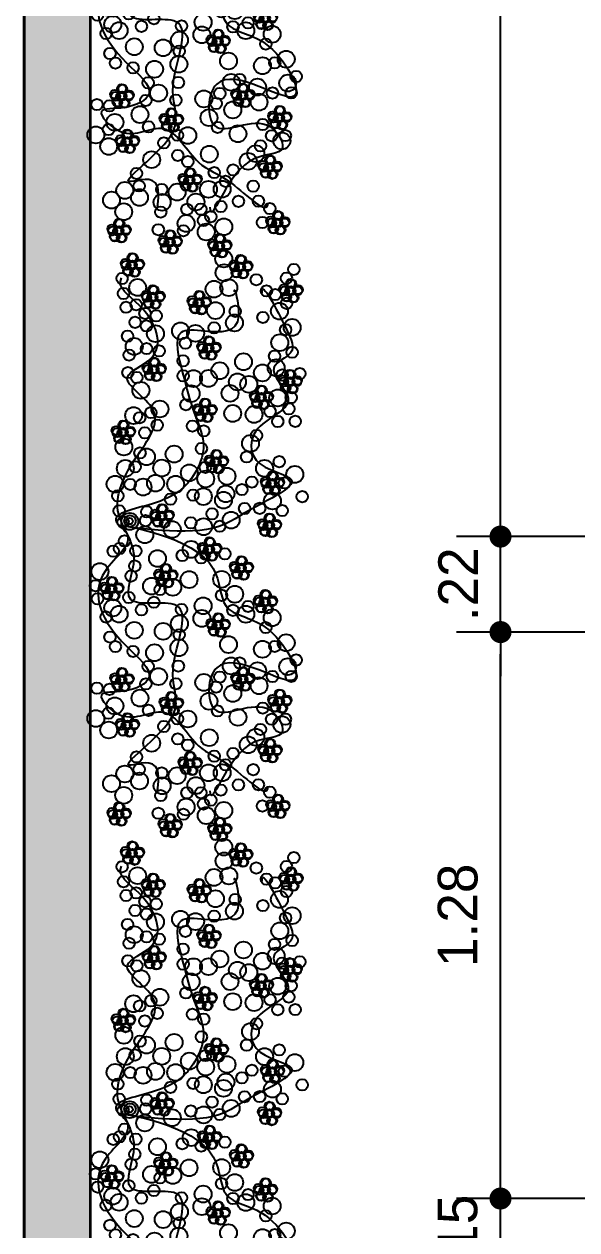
# Model space of a CAD drawing. Header units: millimetres. Extents: x 971.3 to 1010.6, y 593 to 619.8.
# Drawn here: x 983.173 to 984.425, y 604.601 to 607.333 of the extents above; entities that cross this region are included whole.
import ezdxf

# ---------------------------------------------------------------- set-up
doc = ezdxf.new("R2010")
doc.units = ezdxf.units.MM
doc.linetypes.add('ACAD_ISO10W100', pattern=[18.5, 12, -3, 0.5, -3])
doc.layers.add('plantas', color=3, linetype='Continuous')
doc.layers.add('www.dwgfree.com', color=7, linetype='Continuous', lineweight=70)
doc.styles.get("Standard").update_dxf_attribs({"font": 'stylu.ttf'})
doc.dimstyles.new('1-75', dxfattribs={"dimtxt": 0.09, "dimasz": 0.05, "dimexe": 0.1, "dimexo": 0.1, "dimgap": 0.05, "dimtad": 1, "dimzin": 4, "dimdsep": 46, "dimtxsty": 'Standard', "dimblk": 'DOT', "dimcen": 0.09, "dimclrd": 250, "dimclre": 250, "dimclrt": 7, "dimaunit": 1, "dimazin": 0, "dimtfac": 1, "dimtix": 1, "dimtmove": 1, "dimatfit": 3, "dimfxl": 0.5, "dimtolj": 1, "dimtzin": 0, "dimarcsym": 0})

# ---------------------------------------------------------------- blocks, each defined once
blk = doc.blocks.new('2D-ALAMANDA')
at = {"layer": 'plantas', "color": 108}
for centre, radius in [((-0.4346, 1.3644), 0.0217), ((-0.2128, 1.3598), 0.0323), ((-0.1179, 1.3606), 0.0217), ((-0.0368, 1.3908), 0.0217), ((0.1458, 1.3749), 0.0217), ((0.3484, 1.3747), 0.0323), ((0.4332, 1.4041), 0.0217), ((1.0573, 1.3866), 0.0217), ((1.0829, 1.3545), 0.0323), ((1.12, 1.3686), 0.0217), ((-0.4005, 1.3363), 0.0217), ((-0.3046, 1.338), 0.0217), ((-0.2743, 1.3107), 0.0323), ((-0.2038, 1.3351), 0.0217), ((-0.1543, 1.3129), 0.0323), ((-0.0308, 1.3238), 0.0217), ((0.0569, 1.3071), 0.0323), ((0.0549, 1.3589), 0.0217), ((0.0983, 1.3501), 0.0217), ((0.3004, 1.3154), 0.0217), ((0.3816, 1.3361), 0.0217), ((0.4873, 1.3284), 0.0217), ((0.9918, 1.348), 0.0323), ((1.2835, 1.3476), 0.0217), ((1.304, 1.3345), 0.0323), ((-0.3374, 1.2943), 0.0217), ((-0.1023, 1.2938), 0.0217), ((-0.0581, 1.3003), 0.0323), ((0.1091, 1.2784), 0.0217), ((0.147, 1.3079), 0.0217), ((0.3265, 1.2593), 0.0323), ((0.4507, 1.2903), 0.0323), ((0.8968, 1.2936), 0.0323), ((0.9346, 1.2694), 0.0217), ((1.006, 1.3042), 0.0217), ((1.0175, 1.2574), 0.0323), ((1.1213, 1.2967), 0.0217), ((1.2844, 1.2949), 0.0217), ((1.5628, 1.2904), 0.0217), ((-0.3512, 1.2605), 0.0217), ((-0.2502, 1.248), 0.0217), ((-0.038, 1.2479), 0.0323), ((0.1209, 1.2172), 0.0323), ((0.2012, 1.2274), 0.0217), ((0.4793, 1.242), 0.0217), ((1.0993, 1.2397), 0.0323), ((1.1568, 1.2456), 0.0323), ((1.2419, 1.2606), 0.0217), ((1.3236, 1.2525), 0.0217), ((1.3537, 1.2348), 0.0323), ((1.4776, 1.2265), 0.0217), ((1.5348, 1.2467), 0.0217), ((1.6161, 1.2626), 0.0217), ((-0.3936, 1.2214), 0.0217), ((-0.0799, 1.1753), 0.0323), ((0.0061, 1.196), 0.0323), ((0.2315, 1.2049), 0.0323), ((0.2835, 1.1905), 0.0217), ((0.3791, 1.2114), 0.0217), ((0.4803, 1.1845), 0.0217), ((0.8543, 1.2009), 0.0217), ((0.8843, 1.1927), 0.0323), ((1.2782, 1.1663), 0.0323), ((1.383, 1.2065), 0.0323), ((-0.2723, 1.1421), 0.0217), ((-0.228, 1.1391), 0.0323), ((-0.0027, 1.1527), 0.0323), ((0.041, 1.1248), 0.0323), ((0.1176, 1.1357), 0.0323), ((0.4085, 1.1736), 0.0217), ((0.5255, 1.1335), 0.0323), ((0.8082, 1.1496), 0.0323), ((0.8697, 1.1436), 0.0217), ((1.0006, 1.1277), 0.0323), ((1.0707, 1.1712), 0.0217), ((1.082, 1.1388), 0.0323), ((1.1874, 1.1455), 0.0323), ((1.4166, 1.1487), 0.0217), ((1.5362, 1.1701), 0.0217), ((-0.4719, 1.0963), 0.0323), ((-0.4194, 1.098), 0.0323), ((-0.3625, 1.1162), 0.0323), ((-0.0447, 1.0849), 0.0323), ((0.3578, 1.1161), 0.0323), ((0.4251, 1.1125), 0.0323), ((0.4492, 1.1034), 0.0323), ((0.5492, 1.0899), 0.0217), ((0.6544, 1.111), 0.0217), ((0.7516, 1.0993), 0.0323), ((0.8129, 1.0995), 0.0217), ((1.1249, 1.0955), 0.0217), ((1.2546, 1.0883), 0.0217), ((1.4603, 1.1208), 0.0217), ((1.4904, 1.1079), 0.0323), ((1.5566, 1.1034), 0.0217), ((1.6342, 1.1152), 0.0323), ((-0.3561, 1.0601), 0.0323), ((-0.2746, 1.0663), 0.0323), ((-0.2084, 1.0618), 0.0217), ((-0.0151, 1.0423), 0.0323), ((0.3689, 1.0348), 0.0323), ((0.5018, 1.0603), 0.0217), ((0.5514, 1.0286), 0.0323), ((0.8536, 1.0292), 0.0323), ((1.1462, 1.0345), 0.0323), ((1.1635, 1.0819), 0.0217), ((1.2178, 1.055), 0.0323), ((1.357, 1.0575), 0.0323), ((1.4275, 1.0771), 0.0217), ((1.4913, 1.0552), 0.0323), ((1.5957, 1.0657), 0.0217), ((1.6546, 1.0485), 0.0323), ((-0.1869, 0.9912), 0.0323), ((-0.0141, 0.9848), 0.0323), ((0.1857, 1.0258), 0.0217), ((0.253, 1.0175), 0.0217), ((0.3247, 1.0331), 0.0217), ((0.4362, 1.0265), 0.0323), ((0.6386, 0.9822), 0.0323), ((0.6704, 1.0202), 0.0217), ((0.9017, 1.0253), 0.0323), ((1.5402, 1.0081), 0.0323), ((1.5676, 1.0269), 0.0217), ((1.6106, 1.0372), 0.0217), ((-0.1489, 0.9527), 0.0217), ((0.0437, 0.9762), 0.0323), ((0.0862, 0.9569), 0.0217), ((0.1673, 0.9824), 0.0217), ((0.3461, 0.9721), 0.0323), ((0.4311, 0.9871), 0.0217), ((0.5368, 0.9795), 0.0217), ((0.6621, 0.9482), 0.0217), ((0.7539, 0.9747), 0.0323), ((0.8685, 0.9471), 0.0217), ((0.9224, 0.9394), 0.0323), ((1.0145, 0.9383), 0.0323), ((1.2865, 0.9748), 0.0323), ((1.3862, 0.9757), 0.0217), ((1.5031, 0.9356), 0.0323), ((1.5685, 0.9742), 0.0217), ((1.6224, 0.9713), 0.0323), ((1.6503, 0.9613), 0.0217), ((-0.1955, 0.9336), 0.0323), ((-0.0815, 0.9443), 0.0217), ((-0.024, 0.9454), 0.0217), ((0.2751, 0.9133), 0.0323), ((0.3902, 0.9202), 0.0323), ((0.4471, 0.9012), 0.0217), ((0.5631, 0.909), 0.0323), ((0.7838, 0.913), 0.0323), ((0.9646, 0.9393), 0.0217), ((1.0846, 0.9367), 0.0217), ((1.1519, 0.9283), 0.0217), ((1.2861, 0.9355), 0.0217), ((1.3629, 0.9369), 0.0217), ((0.1034, 0.8575), 0.0323), ((0.3288, 0.8664), 0.0323), ((0.3868, 0.8435), 0.0323), ((0.6745, 0.8535), 0.0323), ((0.7932, 0.8643), 0.0217), ((0.9524, 0.8777), 0.0323), ((1.0345, 0.8456), 0.0323), ((1.1254, 0.8616), 0.0323), ((1.3159, 0.8834), 0.0217), ((1.4935, 0.877), 0.0217), ((1.5425, 0.8788), 0.0323), ((1.58, 0.8738), 0.0217), ((1.6473, 0.8654), 0.0217), ((-0.2524, 0.8406), 0.0217), ((-0.1841, 0.8379), 0.0323), ((-0.1183, 0.8526), 0.0217), ((0.1174, 0.8233), 0.0217), ((0.1649, 0.8481), 0.0217), ((0.2866, 0.8081), 0.0323), ((0.4967, 0.811), 0.0217), ((0.5842, 0.8039), 0.0323), ((0.7804, 0.8314), 0.0323), ((0.8416, 0.8412), 0.0217), ((1.0867, 0.8217), 0.0217), ((1.154, 0.8133), 0.0217), ((1.2546, 0.8247), 0.0217), ((1.3801, 0.8375), 0.0323), ((-0.3602, 0.7683), 0.0323), ((-0.2942, 0.7632), 0.0217), ((-0.2612, 0.7973), 0.0217), ((-0.2133, 0.803), 0.0217), ((-0.1347, 0.7574), 0.0323), ((-0.127, 0.8045), 0.0217), ((-0.016, 0.7682), 0.0217), ((0.0328, 0.7844), 0.0323), ((0.1292, 0.7574), 0.0323), ((0.1373, 0.7806), 0.0217), ((0.1946, 0.8008), 0.0217), ((0.2717, 0.783), 0.0217), ((0.3248, 0.7648), 0.0217), ((0.402, 0.7958), 0.0323), ((0.5303, 0.8068), 0.0217), ((0.6461, 0.7706), 0.0217), ((0.7038, 0.7669), 0.0217), ((0.8712, 0.7938), 0.0217), ((0.9495, 0.7674), 0.0323), ((1.0301, 0.7632), 0.0217), ((1.2082, 0.7913), 0.0323), ((1.4329, 0.78), 0.0217), ((1.4807, 0.7905), 0.0217), ((1.5249, 0.7922), 0.0323), ((-0.2839, 0.725), 0.0217), ((-0.2269, 0.7596), 0.0217), ((-0.1737, 0.7318), 0.0217), ((-0.1018, 0.7379), 0.0217), ((-0.0346, 0.7343), 0.0217), ((0.2498, 0.7212), 0.0323), ((0.3313, 0.7275), 0.0323), ((0.3923, 0.7468), 0.0217), ((0.5367, 0.7207), 0.0217), ((0.6086, 0.7268), 0.0217), ((0.7424, 0.7532), 0.0217), ((0.8241, 0.7451), 0.0217), ((0.8882, 0.7088), 0.0323), ((1.4984, 0.7358), 0.0323), ((1.58, 0.7325), 0.0323), ((-0.394, 0.7086), 0.0217), ((-0.3365, 0.7145), 0.0217), ((0.3919, 0.689), 0.0323), ((0.4363, 0.6997), 0.0217), ((0.4938, 0.7055), 0.0217), ((0.6377, 0.7082), 0.0217), ((0.6477, 0.6844), 0.0217), ((0.8647, 0.6844), 0.0323), ((0.9761, 0.6748), 0.0217), ((1.0122, 0.6958), 0.0217), ((1.1757, 0.6748), 0.0217), ((1.2387, 0.696), 0.0323), ((1.2669, 0.6716), 0.0217), ((1.3312, 0.673), 0.0323), ((1.5358, 0.6855), 0.0323), ((0.7264, 0.634), 0.0323), ((0.8303, 0.6259), 0.0217), ((0.8996, 0.6591), 0.0217), ((1.1718, 0.6268), 0.0217), ((1.2875, 0.6236), 0.0323), ((0.7805, 0.6176), 0.0217)]:
    blk.add_circle(centre, radius, dxfattribs=at)
at = {"layer": 'plantas', "color": 52}
for centre in [(-0.3572, 1.3818), (-0.3527, 1.3797), (-0.3262, 1.3659), (-0.0102, 1.3818), (-0.0057, 1.3797), (0.0208, 1.3659), (-0.381, 1.3522), (-0.3794, 1.357), (-0.3594, 1.3263), (-0.3527, 1.3543), (-0.3514, 1.3486), (-0.3514, 1.3299), (-0.33, 1.3356), (-0.3283, 1.3385), (-0.3246, 1.3623), (-0.034, 1.3522), (-0.0324, 1.357), (-0.0124, 1.3263), (-0.0057, 1.3543), (-0.0044, 1.3486), (-0.0044, 1.3299), (0.017, 1.3356), (0.0187, 1.3385), (0.0224, 1.3623), (1.1869, 1.3234), (1.1885, 1.3281), (1.2107, 1.3529), (1.2152, 1.3508), (1.2152, 1.3254), (1.2164, 1.3198), (1.2417, 1.3371), (1.2432, 1.3334), (1.5885, 1.3201), (1.5901, 1.3249), (1.6123, 1.3497), (1.6168, 1.3476), (1.6168, 1.3222), (1.6433, 1.3338), (1.6449, 1.3302), (0.0508, 1.2727), (0.3547, 1.2881), (0.3563, 1.2928), (0.3785, 1.3176), (0.3831, 1.3155), (0.3831, 1.2901), (0.3843, 1.2845), (0.4074, 1.2744), (0.4096, 1.3018), (0.4111, 1.2981), (0.5154, 1.2784), (0.517, 1.2832), (0.5392, 1.308), (0.5437, 1.3059), (0.5437, 1.2805), (0.545, 1.2748), (0.5702, 1.2921), (0.5718, 1.2885), (0.8316, 1.2952), (0.8361, 1.293), (0.8626, 1.2793), (0.8641, 1.2757), (1.2085, 1.2974), (1.2164, 1.301), (1.2379, 1.3068), (1.2395, 1.3097), (1.3764, 1.2881), (1.378, 1.2928), (1.4002, 1.3176), (1.4047, 1.3155), (1.4047, 1.2901), (1.406, 1.2845), (1.4291, 1.2744), (1.4313, 1.3018), (1.4328, 1.2981), (1.6101, 1.2942), (1.6181, 1.3165), (1.6181, 1.2978), (1.6395, 1.3035), (1.6411, 1.3065), (0.027, 1.2431), (0.0286, 1.2479), (0.0554, 1.2706), (0.0554, 1.2452), (0.0566, 1.2395), (0.0781, 1.2265), (0.0797, 1.2294), (0.0819, 1.2568), (0.0834, 1.2532), (0.3764, 1.2621), (0.3843, 1.2657), (0.4058, 1.2715), (0.537, 1.2525), (0.545, 1.2561), (0.5664, 1.2618), (0.5681, 1.2647), (0.8077, 1.2656), (0.8094, 1.2703), (0.8294, 1.2397), (0.8361, 1.2677), (0.8373, 1.262), (0.8373, 1.2433), (0.8588, 1.249), (0.8604, 1.2519), (1.3981, 1.2621), (1.406, 1.2657), (1.4275, 1.2715), (-0.4472, 1.1893), (-0.4426, 1.1871), (0.0487, 1.2172), (0.0566, 1.2208), (0.703, 1.2021), (0.7076, 1.2), (0.7341, 1.1862), (0.7356, 1.1826), (1.1033, 1.1822), (1.1049, 1.1869), (1.1271, 1.2117), (1.1317, 1.2096), (1.1317, 1.1843), (1.1582, 1.1959), (1.1597, 1.1923), (-0.471, 1.1597), (-0.4694, 1.1645), (-0.4426, 1.1618), (-0.4414, 1.1561), (-0.4414, 1.1374), (-0.4199, 1.1431), (-0.4183, 1.146), (-0.4161, 1.1734), (-0.4146, 1.1698), (0.6792, 1.1726), (0.6808, 1.1773), (0.7009, 1.1466), (0.7076, 1.1746), (0.7088, 1.1689), (0.7088, 1.1502), (0.7303, 1.1559), (0.7319, 1.1589), (1.125, 1.1562), (1.1329, 1.1786), (1.1329, 1.1598), (1.1544, 1.1656), (1.156, 1.1685), (-0.4493, 1.1338), (0.2982, 1.1026), (0.3027, 1.1005), (0.8993, 1.0907), (0.9215, 1.1155), (0.926, 1.1133), (0.9526, 1.0996), (0.9541, 1.096), (1.6784, 1.0988), (1.68, 1.1035), (1.7022, 1.1283), (1.7068, 1.1262), (1.7068, 1.1008), (1.708, 1.0951), (1.7333, 1.1124), (1.7348, 1.1088), (-0.1577, 1.0457), (-0.1355, 1.0705), (-0.131, 1.0684), (-0.131, 1.0431), (-0.1045, 1.0547), (-0.1029, 1.0511), (0.1022, 1.0577), (0.1068, 1.0556), (0.2744, 1.0731), (0.276, 1.0778), (0.2961, 1.0471), (0.3027, 1.0752), (0.304, 1.0695), (0.304, 1.0507), (0.3255, 1.0565), (0.3271, 1.0594), (0.3293, 1.0868), (0.3308, 1.0832), (0.6085, 1.0506), (0.6102, 1.0554), (0.6324, 1.0802), (0.6369, 1.0781), (0.6369, 1.0527), (0.6381, 1.047), (0.6634, 1.0643), (0.6649, 1.0607), (0.8977, 1.0859), (0.9194, 1.06), (0.926, 1.088), (0.9273, 1.0823), (0.9273, 1.0636), (0.9487, 1.0693), (0.9504, 1.0722), (1.7001, 1.0728), (1.708, 1.0764), (1.7295, 1.0821), (1.7311, 1.0851), (-0.3328, 1.0025), (-0.3312, 1.0072), (-0.309, 1.032), (-0.3045, 1.0299), (-0.3045, 1.0046), (-0.3032, 0.9989), (-0.278, 1.0162), (-0.2764, 1.0126), (-0.1593, 1.041), (-0.1377, 1.015), (-0.1297, 1.0374), (-0.1297, 1.0187), (-0.1083, 1.0244), (-0.1066, 1.0273), (0.0784, 1.0282), (0.08, 1.0329), (0.1001, 1.0022), (0.1068, 1.0302), (0.108, 1.0246), (0.108, 1.0058), (0.1295, 1.0116), (0.1311, 1.0145), (0.1333, 1.0419), (0.1348, 1.0382), (0.6302, 1.0247), (0.6381, 1.0283), (0.6596, 1.034), (0.6612, 1.0369), (1.4516, 1.0128), (1.4562, 1.0107), (1.4827, 0.9969), (-0.3112, 0.9765), (-0.3032, 0.9801), (-0.2818, 0.9859), (-0.2801, 0.9888), (1.4278, 0.9832), (1.4294, 0.988), (1.4495, 0.9573), (1.4562, 0.9853), (1.4574, 0.9796), (1.4574, 0.9609), (1.4789, 0.9666), (1.4805, 0.9695), (1.4842, 0.9933), (0.7352, 0.9133), (0.7397, 0.9112), (1.1997, 0.9094), (1.2013, 0.9142), (1.2235, 0.939), (1.228, 0.9369), (1.228, 0.9115), (1.2293, 0.9058), (1.2546, 0.9231), (1.2561, 0.9195), (1.6656, 0.9094), (1.6672, 0.9142), (1.6894, 0.939), (1.6939, 0.9369), (1.6939, 0.9115), (1.6952, 0.9058), (1.7204, 0.9231), (1.722, 0.9195), (-0.052, 0.862), (-0.0475, 0.8599), (0.4832, 0.8677), (0.4849, 0.8725), (0.5071, 0.8973), (0.5116, 0.8952), (0.5116, 0.8698), (0.5128, 0.8641), (0.5381, 0.8814), (0.5396, 0.8778), (0.7114, 0.8838), (0.713, 0.8885), (0.7397, 0.8858), (0.7409, 0.8802), (0.7409, 0.8614), (0.7624, 0.8672), (0.764, 0.8701), (0.7662, 0.8975), (0.7677, 0.8939), (1.2214, 0.8835), (1.2293, 0.8871), (1.2508, 0.8928), (1.2524, 0.8957), (1.6872, 0.8835), (1.6952, 0.8871), (1.7166, 0.8928), (1.7183, 0.8957), (-0.3521, 0.826), (-0.3505, 0.8308), (-0.3283, 0.8556), (-0.3238, 0.8534), (-0.3238, 0.8281), (-0.3225, 0.8224), (-0.2994, 0.8123), (-0.2972, 0.8397), (-0.2957, 0.8361), (-0.0758, 0.8324), (-0.0742, 0.8372), (-0.0475, 0.8345), (-0.0462, 0.8288), (-0.0247, 0.8158), (-0.0231, 0.8187), (-0.0209, 0.8461), (-0.0194, 0.8425), (0.5049, 0.8418), (0.5128, 0.8454), (0.5343, 0.8511), (0.5359, 0.854), (0.733, 0.8578), (-0.4504, 0.7754), (-0.4458, 0.7732), (-0.3304, 0.8001), (-0.3225, 0.8037), (-0.301, 0.8094), (-0.0541, 0.8065), (-0.0462, 0.8101), (1.3071, 0.7721), (1.3116, 0.77), (-0.4742, 0.7458), (-0.4726, 0.7505), (-0.4525, 0.7199), (-0.4458, 0.7479), (-0.4446, 0.7422), (-0.4446, 0.7235), (-0.4231, 0.7292), (-0.4215, 0.7321), (-0.4193, 0.7595), (-0.4178, 0.7559), (0.1668, 0.7217), (0.189, 0.7465), (0.1935, 0.7444), (0.22, 0.7306), (0.2216, 0.727), (1.1097, 0.7201), (1.1114, 0.7249), (1.1336, 0.7497), (1.1381, 0.7476), (1.1381, 0.7222), (1.1646, 0.7338), (1.1661, 0.7302), (1.2832, 0.7426), (1.2848, 0.7473), (1.3116, 0.7447), (1.3128, 0.739), (1.3128, 0.7202), (1.3343, 0.726), (1.3359, 0.7289), (1.3381, 0.7563), (1.3396, 0.7527), (1.6476, 0.7433), (1.6521, 0.7411), (1.6787, 0.7274), (1.6802, 0.7238), (0.1652, 0.7169), (0.1868, 0.691), (0.1935, 0.719), (0.1948, 0.7133), (0.1948, 0.6946), (0.2162, 0.7003), (0.2179, 0.7032), (0.7628, 0.6784), (0.7644, 0.6832), (0.7866, 0.708), (0.7911, 0.7058), (0.7911, 0.6805), (0.7924, 0.6748), (0.8176, 0.6921), (0.8192, 0.6885), (1.1314, 0.6942), (1.1393, 0.7165), (1.1393, 0.6978), (1.1608, 0.7035), (1.1624, 0.7064), (1.3049, 0.7166), (1.6238, 0.7137), (1.6254, 0.7185), (1.6455, 0.6878), (1.6521, 0.7158), (1.6534, 0.7101), (1.6534, 0.6914), (1.6748, 0.6971), (1.6765, 0.7), (0.7844, 0.6525), (0.7924, 0.6561), (0.8138, 0.6618), (0.8154, 0.6647)]:
    blk.add_circle(centre, 0.017, dxfattribs=at)
at = {"layer": 'plantas', "color": 36}
for centre, radius in [((0.5338, 0.7467), 0.0323), ((0.5321, 0.7471), 0.0219), ((0.5327, 0.7454), 0.0121)]:
    blk.add_circle(centre, radius, dxfattribs=at)
for points, start_tangent, end_tangent in [([(-0.3434, 1.2442), (-0.206, 1.3378), (-0.1151, 1.3538), (-0.0612, 1.2925), (0.0578, 1.3473), (0.1847, 1.225), (0.2951, 1.227), (0.3694, 1.3625), (0.4875, 1.2018), (0.5571, 1.064), (0.5492, 0.7093), (0.7106, 1.0668), (0.8537, 1.1173), (0.9325, 1.2673), (1.132, 1.3811), (1.0894, 1.0833), (1.2479, 1.0765), (1.2488, 1.2874), (1.3295, 1.3368), (1.3846, 1.2084), (1.56, 1.063)], (-0.993813, -0.111068), (-0.999836, -0.018093)), ([(-0.3463, 1.1387), (-0.2554, 1.1548), (-0.1955, 1.0265), (-0.1891, 0.9355), (-0.0357, 0.9431), (0.117, 0.989), (0.2507, 1.025), (0.3473, 0.9932), (0.4654, 0.8324), (0.535, 0.6947), (0.5775, 0.7338), (0.7229, 0.6549), (1.0093, 0.7368), (1.1277, 0.8252), (1.1822, 0.7303), (1.1981, 0.6444), (1.2735, 0.7176), (1.261, 0.8803), (1.3881, 1.0168), (1.4674, 1.1428), (1.5416, 1.2831)], (-0.993813, -0.111068), (-0.999836, -0.018093)), ([(1.554, 0.8616), (1.4821, 0.8603), (1.4647, 0.7594), (1.2699, 0.9188), (1.1164, 0.916), (0.8523, 0.9256), (0.8315, 0.7527), (0.6729, 0.7642), (0.5061, 0.7037), (0.2841, 0.7716), (0.1055, 0.8306), (-0.0175, 0.7326), (-0.0911, 0.8223), (-0.2918, 0.7755), (-0.3961, 0.7066)], (0.987678, -0.156498), (-0.872165, 0.489211))]:
    blk.add_spline(points, degree=3, dxfattribs=dict(at, start_tangent=start_tangent, end_tangent=end_tangent))
blk = doc.blocks.new('_Dot')
at = {"color": 0, "linetype": 'ByBlock', "lineweight": -2}
blk.add_line((-0.5, 0), (-1, 0), dxfattribs=at)
at = {"color": 0, "linetype": 'ByBlock', "const_width": 0.5}
blk.add_lwpolyline([(-0.25, 0, 1), (0.25, 0, 1)], format="xyb", close=True, dxfattribs=at)
blk = doc.blocks.new('*D96')
at = {"layer": 'Defpoints', "color": 0, "lineweight": 35, "transparency": 16777216}
for p in [(984.2521, 604.672), (984.6345, 604.672), (984.6095, 604.522)]:
    blk.add_point(p, dxfattribs=at)
at = {"layer": 'www.dwgfree.com', "color": 250, "lineweight": -2, "transparency": 16777216}
for p, q in [((984.2521, 604.722), (984.2521, 604.772)), ((984.2521, 604.522), (984.2521, 604.672)), ((984.2521, 604.472), (984.2521, 604.422))]:
    blk.add_line(p, q, dxfattribs=at)
at = {"layer": 'www.dwgfree.com', "color": 250, "linetype": 'ACAD_ISO10W100', "lineweight": -2, "transparency": 16777216}
for p, q in [((984.5345, 604.672), (984.1521, 604.672)), ((984.5095, 604.522), (984.1521, 604.522))]:
    blk.add_line(p, q, dxfattribs=at)
at = {"layer": 'www.dwgfree.com', "color": 250, "lineweight": -2, "transparency": 16777216, "xscale": 0.05, "yscale": 0.05, "zscale": 0.05}
for p, rotation in [((984.2521, 604.672), 270), ((984.2521, 604.522), 90)]:
    blk.add_blockref('_Dot', p, dxfattribs=dict(at, rotation=rotation))
at = {"layer": 'www.dwgfree.com', "color": 7, "lineweight": 35, "transparency": 16777216, "insert": (984.1551, 604.597), "char_height": 0.09, "attachment_point": 5, "rotation": 90}
blk.add_mtext('\\A1;.15 ', dxfattribs=at)
blk = doc.blocks.new('*D97')
at = {"layer": 'Defpoints', "color": 0, "lineweight": 35, "transparency": 16777216}
for p in [(984.2521, 605.9556), (984.6095, 605.9556), (984.6345, 604.672)]:
    blk.add_point(p, dxfattribs=at)
at = {"layer": 'www.dwgfree.com', "color": 250, "linetype": 'ACAD_ISO10W100', "lineweight": -2, "transparency": 16777216}
for p, q in [((984.5095, 605.9556), (984.1521, 605.9556)), ((984.5345, 604.672), (984.1521, 604.672))]:
    blk.add_line(p, q, dxfattribs=at)
at = {"layer": 'www.dwgfree.com', "color": 250, "lineweight": -2, "transparency": 16777216}
blk.add_line((984.2521, 604.722), (984.2521, 605.9056), dxfattribs=at)
at = {"layer": 'www.dwgfree.com', "color": 250, "lineweight": -2, "transparency": 16777216, "xscale": 0.05, "yscale": 0.05, "zscale": 0.05}
for p, rotation in [((984.2521, 605.9556), 90), ((984.2521, 604.672), 270)]:
    blk.add_blockref('_Dot', p, dxfattribs=dict(at, rotation=rotation))
at = {"layer": 'www.dwgfree.com', "color": 7, "lineweight": 35, "transparency": 16777216, "insert": (984.1555, 605.3138), "char_height": 0.09, "attachment_point": 5, "rotation": 90}
blk.add_mtext('\\A1;1.28 ', dxfattribs=at)
blk = doc.blocks.new('*D98')
at = {"layer": 'Defpoints', "color": 0, "lineweight": 35, "transparency": 16777216}
for p in [(984.2521, 606.172), (984.6595, 606.172), (984.6095, 605.9556)]:
    blk.add_point(p, dxfattribs=at)
at = {"layer": 'www.dwgfree.com', "color": 250, "lineweight": -2, "transparency": 16777216}
for p, q in [((984.2521, 606.222), (984.2521, 606.272)), ((984.2521, 605.9556), (984.2521, 606.172)), ((984.2521, 605.9056), (984.2521, 605.8556))]:
    blk.add_line(p, q, dxfattribs=at)
at = {"layer": 'www.dwgfree.com', "color": 250, "linetype": 'ACAD_ISO10W100', "lineweight": -2, "transparency": 16777216}
for p, q in [((984.5595, 606.172), (984.1521, 606.172)), ((984.5095, 605.9556), (984.1521, 605.9556))]:
    blk.add_line(p, q, dxfattribs=at)
at = {"layer": 'www.dwgfree.com', "color": 250, "lineweight": -2, "transparency": 16777216, "xscale": 0.05, "yscale": 0.05, "zscale": 0.05}
for p, rotation in [((984.2521, 606.172), 270), ((984.2521, 605.9556), 90)]:
    blk.add_blockref('_Dot', p, dxfattribs=dict(at, rotation=rotation))
at = {"layer": 'www.dwgfree.com', "color": 7, "lineweight": 35, "transparency": 16777216, "insert": (984.1562, 606.0638), "char_height": 0.09, "attachment_point": 5, "rotation": 90}
blk.add_mtext('\\A1;.22 ', dxfattribs=at)
blk = doc.blocks.new('*D99')
at = {"layer": 'Defpoints', "color": 0, "lineweight": 35, "transparency": 16777216}
for p in [(984.2521, 610.172), (984.6095, 610.172), (984.6595, 606.172)]:
    blk.add_point(p, dxfattribs=at)
at = {"layer": 'www.dwgfree.com', "color": 250, "linetype": 'ACAD_ISO10W100', "lineweight": -2, "transparency": 16777216}
for p, q in [((984.5095, 610.172), (984.1521, 610.172)), ((984.5595, 606.172), (984.1521, 606.172))]:
    blk.add_line(p, q, dxfattribs=at)
at = {"layer": 'www.dwgfree.com', "color": 250, "lineweight": -2, "transparency": 16777216}
blk.add_line((984.2521, 606.222), (984.2521, 610.122), dxfattribs=at)
at = {"layer": 'www.dwgfree.com', "color": 250, "lineweight": -2, "transparency": 16777216, "xscale": 0.05, "yscale": 0.05, "zscale": 0.05}
for p, rotation in [((984.2521, 610.172), 90), ((984.2521, 606.172), 270)]:
    blk.add_blockref('_Dot', p, dxfattribs=dict(at, rotation=rotation))
at = {"layer": 'www.dwgfree.com', "color": 7, "lineweight": 35, "transparency": 16777216, "insert": (984.1547, 608.172), "char_height": 0.09, "attachment_point": 5, "rotation": 90}
blk.add_mtext('\\A1;4.00 ', dxfattribs=at)

msp = doc.modelspace()

# ---------------------------------------------------------------- hatches: boundary and pattern name
at = {"layer": 'www.dwgfree.com', "lineweight": 35}
for points in [[(983.1726, 618.92), (983.3226, 618.92), (983.3226, 599.0668), (983.1726, 599.0668)], [(983.3226, 611.1211), (983.1726, 611.1214), (983.1726, 603.8326), (983.3226, 603.8197)]]:
    msp.add_hatch(color=256, dxfattribs=at).paths.add_polyline_path(points)

# ---------------------------------------------------------------- linework, layer by layer
for p, q in [((983.1726, 618.92), (983.1726, 599.0668)), ((983.3226, 618.77), (983.3226, 599.0668))]:
    msp.add_line(p, q, dxfattribs=at)
msp.add_lwpolyline([(983.1726, 618.92), (983.3226, 618.92), (983.3226, 599.0668), (983.1726, 599.0668)], close=True, dxfattribs=at)

# ---------------------------------------------------------------- block references
at = {"layer": 'plantas', "lineweight": 0, "xscale": 0.5932645316487479, "yscale": 0.5932645316487479, "zscale": 0.5932645316487479, "rotation": 269.4857836887906}
for p in [(982.9721, 607.8492), (982.9721, 606.5269), (982.9721, 605.194)]:
    msp.add_blockref('2D-ALAMANDA', p, dxfattribs=at)

# ---------------------------------------------------------------- dimensions: what is measured, and where the dimension line sits
at = {"layer": 'www.dwgfree.com', "lineweight": 35}
for base, p1, p2, picture, middle in [((984.2521, 610.172), (984.6595, 606.172), (984.6095, 610.172), '*D99', (984.1547, 608.172)), ((984.2521, 606.172), (984.6095, 605.9556), (984.6595, 606.172), '*D98', (984.1562, 606.0638)), ((984.2521, 605.9556), (984.6345, 604.672), (984.6095, 605.9556), '*D97', (984.1555, 605.3138)), ((984.2521, 604.672), (984.6095, 604.522), (984.6345, 604.672), '*D96', (984.1551, 604.597))]:
    dim = msp.add_linear_dim(base=base, p1=p1, p2=p2, angle=90, dimstyle='1-75', override={"dimpost": ' ', "dimfxl": 0.05}, dxfattribs=at)
    dim.commit()
    dim.dimension.update_dxf_attribs({"geometry": picture, "text_midpoint": middle})

doc.saveas('drawing.dxf')
